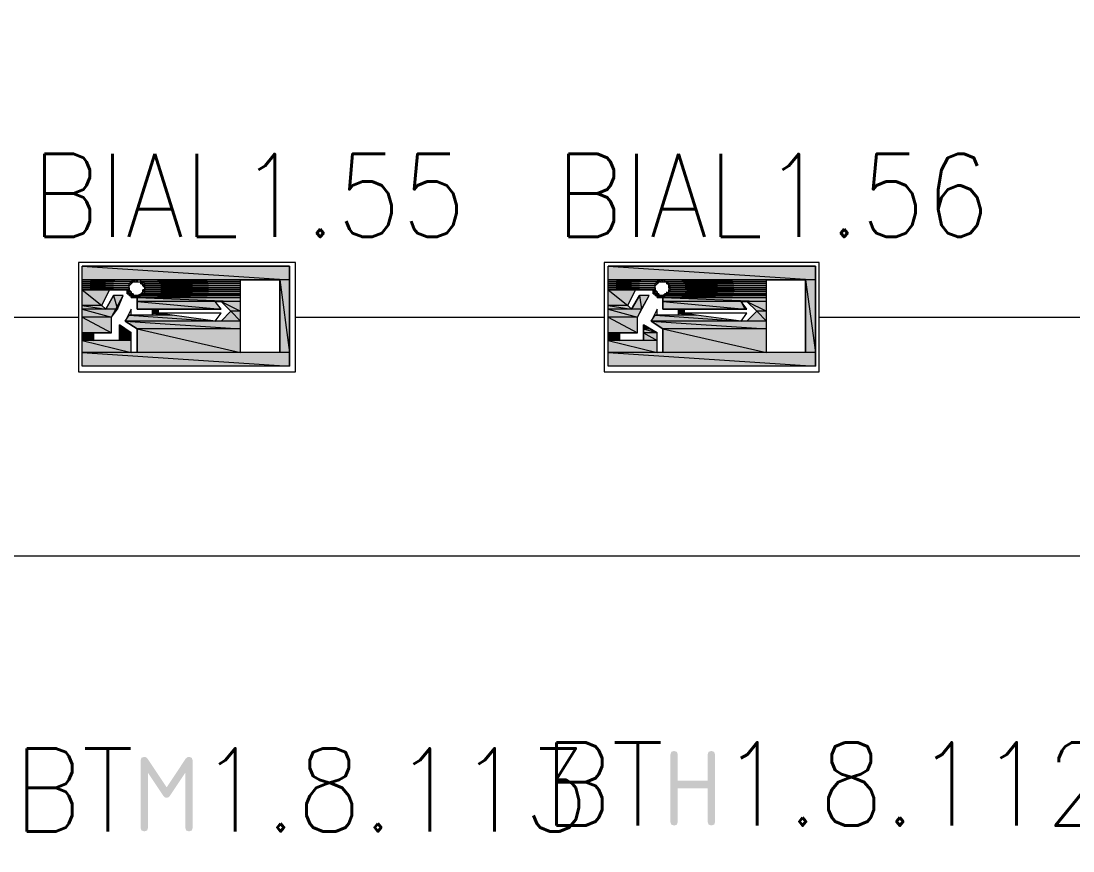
# Model space of a CAD drawing. Header units: millimetres. Extents: x 0 to 420, y 0 to 297.
# Drawn here: x 315.03 to 337.81, y 187.54 to 205.5 of the extents above; entities that cross this region are included whole.
import ezdxf

# ---------------------------------------------------------------- set-up
doc = ezdxf.new("R2010")
doc.units = ezdxf.units.MM
doc.styles.get("Standard").update_dxf_attribs({"font": 'STANDARD'})

msp = doc.modelspace()

# ---------------------------------------------------------------- hatches: boundary and pattern name
h = msp.add_hatch(color=82)
h.paths.add_polyline_path([(320.844334, 200.194333), (316.357, 200.194333), (320.844334, 199.897999)], flags=0)
h.paths.add_polyline_path([(316.357, 200.194333), (320.844334, 199.897999), (316.357, 199.897999)], flags=0)
h = msp.add_hatch(color=82)
h.paths.add_polyline_path([(332.232, 200.194333), (327.744667, 200.194333), (332.232, 199.897999)], flags=0)
h.paths.add_polyline_path([(327.744667, 200.194333), (332.232, 199.897999), (327.744667, 199.897999)], flags=0)
h = msp.add_hatch(color=82)
h.paths.add_polyline_path([(316.357, 199.897999), (319.786, 199.897999)], flags=0)
h.paths.add_polyline_path([(319.786, 199.897999), (316.357, 199.897999)], flags=0)
h = msp.add_hatch(color=82)
h.paths.add_polyline_path([(317.457667, 199.897999), (316.357, 199.897999), (317.415334, 199.855666)], flags=0)
h.paths.add_polyline_path([(316.357, 199.897999), (317.415334, 199.855666), (316.357, 199.855666)], flags=0)
h = msp.add_hatch(color=82)
h.paths.add_polyline_path([(317.415334, 199.855666), (316.357, 199.855666), (317.373, 199.813333)], flags=0)
h.paths.add_polyline_path([(316.357, 199.855666), (317.373, 199.813333), (316.357, 199.813333)], flags=0)
h = msp.add_hatch(color=82)
h.paths.add_polyline_path([(317.373, 199.813333), (316.357, 199.813333), (317.373, 199.770999)], flags=0)
h.paths.add_polyline_path([(316.357, 199.813333), (317.373, 199.770999), (316.357, 199.770999)], flags=0)
h = msp.add_hatch(color=82)
h.paths.add_polyline_path([(317.373, 199.770999), (316.357, 199.770999), (317.373, 199.728666)], flags=0)
h.paths.add_polyline_path([(316.357, 199.770999), (317.373, 199.728666), (316.357, 199.728666)], flags=0)
for color, points in [(82, [(317.415334, 199.855666), (317.457667, 199.855666), (317.415334, 199.813333)]), (82, [(317.457667, 199.897999), (317.5, 199.855666), (317.457667, 199.855666)]), (82, [(317.457667, 199.855666), (317.5, 199.855666)]), (82, [(317.5, 199.897999), (317.542334, 199.897999), (317.542334, 199.855666)]), (82, [(317.627, 199.813333), (317.669334, 199.813333)]), (82, [(328.803, 199.855666), (328.845334, 199.855666), (328.803, 199.813333)]), (82, [(328.845334, 199.897999), (328.887667, 199.855666), (328.845334, 199.855666)]), (82, [(328.845334, 199.855666), (328.887667, 199.855666)]), (82, [(328.887667, 199.897999), (328.93, 199.897999), (328.93, 199.855666)]), (82, [(329.014667, 199.813333), (329.057, 199.813333)]), (82, [(329.057, 199.813333), (329.057, 199.770999)]), (82, [(329.057, 199.770999), (329.057, 199.728666)]), (82, [(317.373, 199.728666), (317.373, 199.686333)]), (82, [(317.373, 199.686333), (317.415334, 199.643999), (317.373, 199.643999)]), (82, [(317.373, 199.643999), (317.415334, 199.643999)]), (82, [(317.415334, 199.643999), (317.415334, 199.601666)]), (82, [(317.457667, 199.601666), (317.457667, 199.559333)]), (82, [(317.669334, 199.643999), (317.669334, 199.601666), (317.627, 199.601666)]), (82, [(328.760667, 199.728666), (328.760667, 199.686333)]), (82, [(328.760667, 199.686333), (328.803, 199.643999), (328.760667, 199.643999)]), (82, [(328.760667, 199.643999), (328.803, 199.643999)]), (82, [(328.803, 199.643999), (328.803, 199.601666)]), (82, [(328.845334, 199.601666), (328.845334, 199.559333)]), (82, [(329.014667, 199.643999), (329.014667, 199.601666)]), (82, [(317.161334, 198.924333), (317.288334, 198.839666), (317.161334, 198.839666)]), (82, [(328.506667, 198.924333), (328.633667, 198.839666), (328.506667, 198.839666)]), (7, [(318.668686, 189.574509), (318.728975, 189.554252), (318.749163, 189.49348), (318.749163, 188.040477), (318.728975, 187.979981), (318.668686, 187.959999), (318.607914, 187.979981), (318.587657, 188.040477), (318.587657, 189.228346), (318.258582, 188.735559), (318.223442, 188.698628), (318.184168, 188.686501), (318.143653, 188.698628), (318.1081, 188.735559), (317.780678, 189.228346), (317.780678, 188.040477), (317.760421, 187.979981), (317.699649, 187.959999), (317.639154, 187.979981), (317.619172, 188.040477), (317.619172, 189.49348), (317.639154, 189.554252), (317.699649, 189.574509), (317.739337, 189.564311), (317.770756, 189.53427), (318.184168, 188.914153), (318.599784, 189.53868), (318.628447, 189.565483)]), (7, [(329.091505, 188.167477), (329.091505, 189.62048), (329.111487, 189.681252), (329.171983, 189.701509), (329.232754, 189.681252), (329.253011, 189.62048), (329.253011, 189.055484), (329.898484, 189.055484), (329.898484, 189.62048), (329.918742, 189.681252), (329.979513, 189.701509), (330.039802, 189.681252), (330.059991, 189.62048), (330.059991, 188.167477), (330.039802, 188.106981), (329.979513, 188.086999), (329.918742, 188.106981), (329.898484, 188.167477), (329.898484, 188.893978), (329.253011, 188.893978), (329.253011, 188.167477), (329.232754, 188.106981), (329.171983, 188.086999), (329.111487, 188.106981)])]:
    msp.add_hatch(color=color).paths.add_polyline_path(points, flags=0)
h = msp.add_hatch(color=82)
h.paths.add_polyline_path([(319.786, 199.897999), (317.627, 199.897999), (319.786, 199.855666)], flags=0)
h.paths.add_polyline_path([(317.627, 199.897999), (319.786, 199.855666), (317.627, 199.855666)], flags=0)
h = msp.add_hatch(color=82)
h.paths.add_polyline_path([(317.669334, 199.855666), (317.627, 199.855666), (317.669334, 199.813333)], flags=0)
h.paths.add_polyline_path([(317.627, 199.855666), (317.669334, 199.813333), (317.627, 199.813333)], flags=0)
h = msp.add_hatch(color=82)
h.paths.add_polyline_path([(317.669334, 199.855666), (319.786, 199.855666)], flags=0)
h.paths.add_polyline_path([(319.786, 199.855666), (317.669334, 199.855666)], flags=0)
h = msp.add_hatch(color=82)
h.paths.add_polyline_path([(319.786, 199.855666), (317.669334, 199.855666), (319.786, 199.813333)], flags=0)
h.paths.add_polyline_path([(317.669334, 199.855666), (319.786, 199.813333), (317.711667, 199.813333)], flags=0)
h = msp.add_hatch(color=82)
h.paths.add_polyline_path([(317.669334, 199.813333), (317.711667, 199.770999), (317.669334, 199.770999)], flags=0)
h.paths.add_polyline_path([(317.711667, 199.770999), (317.669334, 199.770999), (317.711667, 199.728666)], flags=0)
h = msp.add_hatch(color=82)
h.paths.add_polyline_path([(319.786, 199.813333), (317.711667, 199.813333), (319.786, 199.770999)], flags=0)
h.paths.add_polyline_path([(317.711667, 199.813333), (319.786, 199.770999), (317.711667, 199.770999)], flags=0)
h = msp.add_hatch(color=82)
h.paths.add_polyline_path([(319.786, 199.770999), (317.711667, 199.770999), (319.786, 199.728666)], flags=0)
h.paths.add_polyline_path([(317.711667, 199.770999), (319.786, 199.728666), (317.711667, 199.728666)], flags=0)
h = msp.add_hatch(color=82)
h.paths.add_polyline_path([(320.844334, 199.897999), (320.632667, 199.897999), (320.844334, 198.331666)], flags=0)
h.paths.add_polyline_path([(320.632667, 199.897999), (320.844334, 198.331666), (320.632667, 198.331666)], flags=0)
h = msp.add_hatch(color=82)
h.paths.add_polyline_path([(327.744667, 199.897999), (331.173667, 199.897999)], flags=0)
h.paths.add_polyline_path([(331.173667, 199.897999), (327.744667, 199.897999)], flags=0)
h = msp.add_hatch(color=82)
h.paths.add_polyline_path([(328.845334, 199.897999), (327.744667, 199.897999), (328.803, 199.855666)], flags=0)
h.paths.add_polyline_path([(327.744667, 199.897999), (328.803, 199.855666), (327.744667, 199.855666)], flags=0)
h = msp.add_hatch(color=82)
h.paths.add_polyline_path([(328.803, 199.855666), (327.744667, 199.855666), (328.760667, 199.813333)], flags=0)
h.paths.add_polyline_path([(327.744667, 199.855666), (328.760667, 199.813333), (327.744667, 199.813333)], flags=0)
h = msp.add_hatch(color=82)
h.paths.add_polyline_path([(328.760667, 199.813333), (327.744667, 199.813333), (328.760667, 199.770999)], flags=0)
h.paths.add_polyline_path([(327.744667, 199.813333), (328.760667, 199.770999), (327.744667, 199.770999)], flags=0)
h = msp.add_hatch(color=82)
h.paths.add_polyline_path([(328.760667, 199.770999), (327.744667, 199.770999), (328.760667, 199.728666)], flags=0)
h.paths.add_polyline_path([(327.744667, 199.770999), (328.760667, 199.728666), (327.744667, 199.728666)], flags=0)
h = msp.add_hatch(color=82)
h.paths.add_polyline_path([(331.173667, 199.897999), (328.972334, 199.897999), (331.173667, 199.855666)], flags=0)
h.paths.add_polyline_path([(328.972334, 199.897999), (331.173667, 199.855666), (328.972334, 199.855666)], flags=0)
h = msp.add_hatch(color=82)
h.paths.add_polyline_path([(329.014667, 199.855666), (331.173667, 199.855666)], flags=0)
h.paths.add_polyline_path([(331.173667, 199.855666), (329.014667, 199.855666)], flags=0)
h = msp.add_hatch(color=82)
h.paths.add_polyline_path([(331.173667, 199.855666), (329.014667, 199.855666), (331.173667, 199.813333)], flags=0)
h.paths.add_polyline_path([(329.014667, 199.855666), (331.173667, 199.813333), (329.057, 199.813333)], flags=0)
h = msp.add_hatch(color=82)
h.paths.add_polyline_path([(329.014667, 199.855666), (329.014667, 199.813333)], flags=0)
h.paths.add_polyline_path([(329.014667, 199.813333), (329.014667, 199.855666)], flags=0)
h = msp.add_hatch(color=82)
h.paths.add_polyline_path([(331.173667, 199.813333), (329.057, 199.813333), (331.173667, 199.770999)], flags=0)
h.paths.add_polyline_path([(329.057, 199.813333), (331.173667, 199.770999), (329.057, 199.770999)], flags=0)
h = msp.add_hatch(color=82)
h.paths.add_polyline_path([(331.173667, 199.770999), (329.057, 199.770999), (331.173667, 199.728666)], flags=0)
h.paths.add_polyline_path([(329.057, 199.770999), (331.173667, 199.728666), (329.099334, 199.728666)], flags=0)
h = msp.add_hatch(color=82)
h.paths.add_polyline_path([(332.232, 199.897999), (332.020334, 199.897999), (332.232, 198.331666)], flags=0)
h.paths.add_polyline_path([(332.020334, 199.897999), (332.232, 198.331666), (332.020334, 198.331666)], flags=0)
h = msp.add_hatch(color=82)
h.paths.add_polyline_path([(316.357, 199.728666), (317.373, 199.728666)], flags=0)
h.paths.add_polyline_path([(317.373, 199.728666), (316.357, 199.728666)], flags=0)
h = msp.add_hatch(color=82)
h.paths.add_polyline_path([(317.373, 199.728666), (316.357, 199.728666), (317.373, 199.686333)], flags=0)
h.paths.add_polyline_path([(316.357, 199.728666), (317.373, 199.686333), (316.357, 199.686333)], flags=0)
h = msp.add_hatch(color=82)
h.paths.add_polyline_path([(316.357, 199.686333), (317.373, 199.686333)], flags=0)
h.paths.add_polyline_path([(317.373, 199.686333), (316.357, 199.686333)], flags=0)
h = msp.add_hatch(color=82)
h.paths.add_polyline_path([(316.949667, 199.686333), (316.357, 199.686333), (316.780334, 199.347666)], flags=0)
h.paths.add_polyline_path([(316.357, 199.686333), (316.780334, 199.347666), (316.357, 199.347666)], flags=0)
h = msp.add_hatch(color=82)
h.paths.add_polyline_path([(317.246, 199.559333), (317.034334, 199.559333), (317.119, 199.262999)], flags=0)
h.paths.add_polyline_path([(317.034334, 199.559333), (317.119, 199.262999), (316.865, 199.262999)], flags=0)
h = msp.add_hatch(color=82)
h.paths.add_polyline_path([(317.373, 199.686333), (317.330667, 199.686333), (317.373, 199.643999)], flags=0)
h.paths.add_polyline_path([(317.330667, 199.686333), (317.373, 199.643999), (317.330667, 199.643999)], flags=0)
h = msp.add_hatch(color=82)
h.paths.add_polyline_path([(317.373, 199.643999), (317.330667, 199.643999), (317.373, 199.601666)], flags=0)
h.paths.add_polyline_path([(317.330667, 199.643999), (317.373, 199.601666), (317.330667, 199.601666)], flags=0)
h = msp.add_hatch(color=82)
h.paths.add_polyline_path([(317.415334, 199.601666), (317.330667, 199.601666)], flags=0)
h.paths.add_polyline_path([(317.330667, 199.601666), (317.415334, 199.601666), (317.373, 199.601666)], flags=0)
h = msp.add_hatch(color=82)
h.paths.add_polyline_path([(317.415334, 199.601666), (317.373, 199.601666), (317.457667, 199.559333)], flags=0)
h.paths.add_polyline_path([(317.373, 199.601666), (317.457667, 199.559333), (317.373, 199.559333)], flags=0)
h = msp.add_hatch(color=82)
h.paths.add_polyline_path([(317.373, 199.559333), (317.457667, 199.559333)], flags=0)
h.paths.add_polyline_path([(317.457667, 199.559333), (317.373, 199.559333)], flags=0)
h = msp.add_hatch(color=82)
h.paths.add_polyline_path([(317.584667, 199.559333), (317.415334, 199.559333), (317.584667, 199.516999)], flags=0)
h.paths.add_polyline_path([(317.415334, 199.559333), (317.584667, 199.516999), (317.415334, 199.516999)], flags=0)
h = msp.add_hatch(color=82)
h.paths.add_polyline_path([(317.5, 199.559333), (317.542334, 199.559333)], flags=0)
h.paths.add_polyline_path([(317.542334, 199.559333), (317.5, 199.559333)], flags=0)
h = msp.add_hatch(color=82)
h.paths.add_polyline_path([(317.627, 199.559333), (317.627, 199.601666)], flags=0)
h.paths.add_polyline_path([(317.627, 199.601666), (317.627, 199.559333), (317.542334, 199.559333)], flags=0)
h = msp.add_hatch(color=82)
h.paths.add_polyline_path([(319.786, 199.559333), (317.627, 199.559333), (319.786, 199.516999)], flags=0)
h.paths.add_polyline_path([(317.627, 199.559333), (319.786, 199.516999), (317.584667, 199.516999)], flags=0)
h = msp.add_hatch(color=82)
h.paths.add_polyline_path([(317.627, 199.601666), (317.669334, 199.601666)], flags=0)
h.paths.add_polyline_path([(317.669334, 199.601666), (317.627, 199.601666)], flags=0)
h = msp.add_hatch(color=82)
h.paths.add_polyline_path([(319.786, 199.601666), (317.669334, 199.601666), (319.786, 199.559333)], flags=0)
h.paths.add_polyline_path([(317.669334, 199.601666), (319.786, 199.559333), (317.627, 199.559333)], flags=0)
h = msp.add_hatch(color=82)
h.paths.add_polyline_path([(317.711667, 199.686333), (317.669334, 199.686333), (317.711667, 199.643999)], flags=0)
h.paths.add_polyline_path([(317.669334, 199.686333), (317.711667, 199.643999), (317.669334, 199.643999)], flags=0)
h = msp.add_hatch(color=82)
h.paths.add_polyline_path([(319.786, 199.601666), (317.711667, 199.601666)], flags=0)
h.paths.add_polyline_path([(317.711667, 199.601666), (319.786, 199.601666), (317.669334, 199.601666)], flags=0)
h = msp.add_hatch(color=82)
h.paths.add_polyline_path([(317.711667, 199.728666), (319.786, 199.728666)], flags=0)
h.paths.add_polyline_path([(319.786, 199.728666), (317.711667, 199.728666)], flags=0)
h = msp.add_hatch(color=82)
h.paths.add_polyline_path([(319.786, 199.728666), (317.711667, 199.728666), (319.786, 199.686333)], flags=0)
h.paths.add_polyline_path([(317.711667, 199.728666), (319.786, 199.686333), (317.711667, 199.686333)], flags=0)
h = msp.add_hatch(color=82)
h.paths.add_polyline_path([(317.711667, 199.686333), (319.786, 199.686333)], flags=0)
h.paths.add_polyline_path([(319.786, 199.686333), (317.711667, 199.686333)], flags=0)
h = msp.add_hatch(color=82)
h.paths.add_polyline_path([(319.786, 199.686333), (317.711667, 199.686333), (319.786, 199.643999)], flags=0)
h.paths.add_polyline_path([(317.711667, 199.686333), (319.786, 199.643999), (317.711667, 199.643999)], flags=0)
h = msp.add_hatch(color=82)
h.paths.add_polyline_path([(319.786, 199.643999), (317.711667, 199.643999), (319.786, 199.601666)], flags=0)
h.paths.add_polyline_path([(317.711667, 199.643999), (319.786, 199.601666), (317.711667, 199.601666)], flags=0)
h = msp.add_hatch(color=82)
h.paths.add_polyline_path([(327.744667, 199.728666), (328.760667, 199.728666)], flags=0)
h.paths.add_polyline_path([(328.760667, 199.728666), (327.744667, 199.728666)], flags=0)
h = msp.add_hatch(color=82)
h.paths.add_polyline_path([(328.760667, 199.728666), (327.744667, 199.728666), (328.760667, 199.686333)], flags=0)
h.paths.add_polyline_path([(327.744667, 199.728666), (328.760667, 199.686333), (327.744667, 199.686333)], flags=0)
h = msp.add_hatch(color=82)
h.paths.add_polyline_path([(327.744667, 199.686333), (328.760667, 199.686333)], flags=0)
h.paths.add_polyline_path([(328.760667, 199.686333), (327.744667, 199.686333)], flags=0)
h = msp.add_hatch(color=82)
h.paths.add_polyline_path([(328.337334, 199.686333), (327.744667, 199.686333), (328.168, 199.347666)], flags=0)
h.paths.add_polyline_path([(327.744667, 199.686333), (328.168, 199.347666), (327.744667, 199.347666)], flags=0)
h = msp.add_hatch(color=82)
h.paths.add_polyline_path([(328.633667, 199.559333), (328.422, 199.559333), (328.464334, 199.262999)], flags=0)
h.paths.add_polyline_path([(328.422, 199.559333), (328.464334, 199.262999), (328.252667, 199.262999)], flags=0)
h = msp.add_hatch(color=82)
h.paths.add_polyline_path([(328.760667, 199.686333), (328.718334, 199.686333), (328.760667, 199.643999)], flags=0)
h.paths.add_polyline_path([(328.718334, 199.686333), (328.760667, 199.643999), (328.718334, 199.643999)], flags=0)
h = msp.add_hatch(color=82)
h.paths.add_polyline_path([(328.760667, 199.643999), (328.718334, 199.643999), (328.760667, 199.601666)], flags=0)
h.paths.add_polyline_path([(328.718334, 199.643999), (328.760667, 199.601666), (328.718334, 199.601666)], flags=0)
h = msp.add_hatch(color=82)
h.paths.add_polyline_path([(328.803, 199.601666), (328.718334, 199.601666)], flags=0)
h.paths.add_polyline_path([(328.718334, 199.601666), (328.803, 199.601666), (328.760667, 199.601666)], flags=0)
h = msp.add_hatch(color=82)
h.paths.add_polyline_path([(328.803, 199.601666), (328.760667, 199.601666), (328.845334, 199.559333)], flags=0)
h.paths.add_polyline_path([(328.760667, 199.601666), (328.845334, 199.559333), (328.760667, 199.559333)], flags=0)
h = msp.add_hatch(color=82)
h.paths.add_polyline_path([(328.760667, 199.559333), (328.845334, 199.559333)], flags=0)
h.paths.add_polyline_path([(328.845334, 199.559333), (328.760667, 199.559333)], flags=0)
h = msp.add_hatch(color=82)
h.paths.add_polyline_path([(328.972334, 199.559333), (328.803, 199.559333), (328.972334, 199.516999)], flags=0)
h.paths.add_polyline_path([(328.803, 199.559333), (328.972334, 199.516999), (328.803, 199.516999)], flags=0)
h = msp.add_hatch(color=82)
h.paths.add_polyline_path([(328.887667, 199.559333), (328.93, 199.559333)], flags=0)
h.paths.add_polyline_path([(328.93, 199.559333), (328.887667, 199.559333)], flags=0)
h = msp.add_hatch(color=82)
h.paths.add_polyline_path([(329.014667, 199.601666), (328.972334, 199.601666), (328.972334, 199.559333)], flags=0)
h.paths.add_polyline_path([(328.972334, 199.601666), (328.972334, 199.559333), (328.93, 199.559333)], flags=0)
h = msp.add_hatch(color=82)
h.paths.add_polyline_path([(331.173667, 199.559333), (328.972334, 199.559333), (331.173667, 199.516999)], flags=0)
h.paths.add_polyline_path([(328.972334, 199.559333), (331.173667, 199.516999), (328.972334, 199.516999)], flags=0)
h = msp.add_hatch(color=82)
h.paths.add_polyline_path([(331.173667, 199.601666), (329.057, 199.601666)], flags=0)
h.paths.add_polyline_path([(329.057, 199.601666), (331.173667, 199.601666), (329.014667, 199.601666)], flags=0)
h = msp.add_hatch(color=82)
h.paths.add_polyline_path([(331.173667, 199.601666), (329.014667, 199.601666), (331.173667, 199.559333)], flags=0)
h.paths.add_polyline_path([(329.014667, 199.601666), (331.173667, 199.559333), (329.014667, 199.559333)], flags=0)
h = msp.add_hatch(color=82)
h.paths.add_polyline_path([(331.173667, 199.728666), (329.057, 199.728666), (331.173667, 199.686333)], flags=0)
h.paths.add_polyline_path([(329.057, 199.728666), (331.173667, 199.686333), (329.099334, 199.686333)], flags=0)
h = msp.add_hatch(color=82)
h.paths.add_polyline_path([(331.173667, 199.686333), (329.099334, 199.686333), (331.173667, 199.643999)], flags=0)
h.paths.add_polyline_path([(329.099334, 199.686333), (331.173667, 199.643999), (329.057, 199.643999)], flags=0)
h = msp.add_hatch(color=82)
h.paths.add_polyline_path([(329.057, 199.686333), (329.057, 199.643999)], flags=0)
h.paths.add_polyline_path([(329.057, 199.643999), (329.057, 199.686333)], flags=0)
h = msp.add_hatch(color=82)
h.paths.add_polyline_path([(331.173667, 199.643999), (329.057, 199.643999), (331.173667, 199.601666)], flags=0)
h.paths.add_polyline_path([(329.057, 199.643999), (331.173667, 199.601666), (329.057, 199.601666)], flags=0)
h = msp.add_hatch(color=82)
h.paths.add_polyline_path([(329.099334, 199.728666), (331.173667, 199.728666)], flags=0)
h.paths.add_polyline_path([(331.173667, 199.728666), (329.099334, 199.728666)], flags=0)
h = msp.add_hatch(color=82)
h.paths.add_polyline_path([(329.099334, 199.686333), (331.173667, 199.686333)], flags=0)
h.paths.add_polyline_path([(331.173667, 199.686333), (329.099334, 199.686333)], flags=0)
h = msp.add_hatch(color=82)
h.paths.add_polyline_path([(316.780334, 199.347666), (316.357, 199.347666), (316.865, 199.262999)], flags=0)
h.paths.add_polyline_path([(316.357, 199.347666), (316.865, 199.262999), (316.357, 199.262999)], flags=0)
h = msp.add_hatch(color=82)
h.paths.add_polyline_path([(317.457667, 199.516999), (319.786, 199.516999)], flags=0)
h.paths.add_polyline_path([(319.786, 199.516999), (317.457667, 199.516999)], flags=0)
h = msp.add_hatch(color=82)
h.paths.add_polyline_path([(319.786, 199.516999), (317.542334, 199.516999), (319.786, 199.432333)], flags=0)
h.paths.add_polyline_path([(317.542334, 199.516999), (319.786, 199.432333), (317.542334, 199.432333)], flags=0)
h = msp.add_hatch(color=82)
h.paths.add_polyline_path([(319.235667, 199.432333), (317.542334, 199.432333), (319.362667, 199.262999)], flags=0)
h.paths.add_polyline_path([(317.542334, 199.432333), (319.362667, 199.262999), (317.542334, 199.262999)], flags=0)
h = msp.add_hatch(color=82)
h.paths.add_polyline_path([(319.786, 199.432333), (319.362667, 199.432333), (319.786, 199.220666)], flags=0)
h.paths.add_polyline_path([(319.362667, 199.432333), (319.786, 199.220666), (319.574334, 199.220666)], flags=0)
h = msp.add_hatch(color=82)
h.paths.add_polyline_path([(328.168, 199.347666), (327.744667, 199.347666), (328.252667, 199.262999)], flags=0)
h.paths.add_polyline_path([(327.744667, 199.347666), (328.252667, 199.262999), (327.744667, 199.262999)], flags=0)
h = msp.add_hatch(color=82)
h.paths.add_polyline_path([(328.845334, 199.516999), (331.173667, 199.516999)], flags=0)
h.paths.add_polyline_path([(331.173667, 199.516999), (328.845334, 199.516999)], flags=0)
h = msp.add_hatch(color=82)
h.paths.add_polyline_path([(331.173667, 199.516999), (328.93, 199.516999), (331.173667, 199.432333)], flags=0)
h.paths.add_polyline_path([(328.93, 199.516999), (331.173667, 199.432333), (328.93, 199.432333)], flags=0)
h = msp.add_hatch(color=82)
h.paths.add_polyline_path([(330.623334, 199.432333), (328.93, 199.432333), (330.708, 199.262999)], flags=0)
h.paths.add_polyline_path([(328.93, 199.432333), (330.708, 199.262999), (328.93, 199.262999)], flags=0)
h = msp.add_hatch(color=82)
h.paths.add_polyline_path([(331.173667, 199.432333), (330.750334, 199.432333), (331.173667, 199.220666)], flags=0)
h.paths.add_polyline_path([(330.750334, 199.432333), (331.173667, 199.220666), (330.962, 199.220666)], flags=0)
h = msp.add_hatch(color=82)
h.paths.add_polyline_path([(317.119, 199.262999), (316.357, 199.262999), (316.992, 199.093666)], flags=0)
h.paths.add_polyline_path([(316.357, 199.262999), (316.992, 199.093666), (316.357, 199.093666)], flags=0)
h = msp.add_hatch(color=82)
h.paths.add_polyline_path([(316.992, 199.093666), (316.357, 199.093666), (316.992, 198.754999)], flags=0)
h.paths.add_polyline_path([(316.357, 199.093666), (316.992, 198.754999), (316.357, 198.754999)], flags=0)
h = msp.add_hatch(color=82)
h.paths.add_polyline_path([(318.304334, 199.135999), (317.373, 199.135999), (319.235667, 199.008999)], flags=0)
h.paths.add_polyline_path([(317.373, 199.135999), (319.235667, 199.008999), (317.288334, 199.008999)], flags=0)
h = msp.add_hatch(color=82)
h.paths.add_polyline_path([(318.008, 199.262999), (317.881, 199.262999), (318.008, 199.178333)], flags=0)
h.paths.add_polyline_path([(317.881, 199.262999), (318.008, 199.178333), (317.881, 199.178333)], flags=0)
h = msp.add_hatch(color=82)
h.paths.add_polyline_path([(318.008, 199.178333), (317.881, 199.178333), (318.304334, 199.135999)], flags=0)
h.paths.add_polyline_path([(317.881, 199.178333), (318.304334, 199.135999), (317.881, 199.135999)], flags=0)
h = msp.add_hatch(color=82)
h.paths.add_polyline_path([(319.786, 199.220666), (319.574334, 199.220666), (319.786, 199.008999)], flags=0)
h.paths.add_polyline_path([(319.574334, 199.220666), (319.786, 199.008999), (319.362667, 199.008999)], flags=0)
h = msp.add_hatch(color=82)
h.paths.add_polyline_path([(328.464334, 199.262999), (327.744667, 199.262999), (328.379667, 199.093666)], flags=0)
h.paths.add_polyline_path([(327.744667, 199.262999), (328.379667, 199.093666), (327.744667, 199.093666)], flags=0)
h = msp.add_hatch(color=82)
h.paths.add_polyline_path([(328.379667, 199.093666), (327.744667, 199.093666), (328.379667, 198.754999)], flags=0)
h.paths.add_polyline_path([(327.744667, 199.093666), (328.379667, 198.754999), (327.744667, 198.754999)], flags=0)
h = msp.add_hatch(color=82)
h.paths.add_polyline_path([(329.649667, 199.135999), (328.760667, 199.135999), (330.623334, 199.008999)], flags=0)
h.paths.add_polyline_path([(328.760667, 199.135999), (330.623334, 199.008999), (328.676, 199.008999)], flags=0)
h = msp.add_hatch(color=82)
h.paths.add_polyline_path([(329.395667, 199.262999), (329.268667, 199.262999), (329.395667, 199.178333)], flags=0)
h.paths.add_polyline_path([(329.268667, 199.262999), (329.395667, 199.178333), (329.268667, 199.178333)], flags=0)
h = msp.add_hatch(color=82)
h.paths.add_polyline_path([(329.395667, 199.178333), (329.268667, 199.178333), (329.649667, 199.135999)], flags=0)
h.paths.add_polyline_path([(329.268667, 199.178333), (329.649667, 199.135999), (329.268667, 199.135999)], flags=0)
h = msp.add_hatch(color=82)
h.paths.add_polyline_path([(331.173667, 199.220666), (330.962, 199.220666), (331.173667, 199.008999)], flags=0)
h.paths.add_polyline_path([(330.962, 199.220666), (331.173667, 199.008999), (330.750334, 199.008999)], flags=0)
h = msp.add_hatch(color=82)
h.paths.add_polyline_path([(319.786, 199.008999), (317.288334, 199.008999), (319.786, 198.839666)], flags=0)
h.paths.add_polyline_path([(317.288334, 199.008999), (319.786, 198.839666), (317.542334, 198.839666)], flags=0)
h = msp.add_hatch(color=82)
h.paths.add_polyline_path([(331.173667, 199.008999), (328.676, 199.008999), (331.173667, 198.839666)], flags=0)
h.paths.add_polyline_path([(328.676, 199.008999), (331.173667, 198.839666), (328.93, 198.839666)], flags=0)
h = msp.add_hatch(color=82)
h.paths.add_polyline_path([(316.611, 198.754999), (316.357, 198.754999), (316.611, 198.585666)], flags=0)
h.paths.add_polyline_path([(316.357, 198.754999), (316.611, 198.585666), (316.357, 198.585666)], flags=0)
h = msp.add_hatch(color=82)
h.paths.add_polyline_path([(317.288334, 198.839666), (317.161334, 198.839666), (317.415334, 198.754999)], flags=0)
h.paths.add_polyline_path([(317.161334, 198.839666), (317.415334, 198.754999), (317.161334, 198.754999)], flags=0)
h = msp.add_hatch(color=82)
h.paths.add_polyline_path([(317.415334, 198.754999), (317.161334, 198.754999), (317.415334, 198.585666)], flags=0)
h.paths.add_polyline_path([(317.161334, 198.754999), (317.415334, 198.585666), (317.161334, 198.585666)], flags=0)
h = msp.add_hatch(color=82)
h.paths.add_polyline_path([(319.786, 198.839666), (317.542334, 198.839666), (319.786, 198.331666)], flags=0)
h.paths.add_polyline_path([(317.542334, 198.839666), (319.786, 198.331666), (317.542334, 198.331666)], flags=0)
h = msp.add_hatch(color=82)
h.paths.add_polyline_path([(327.998667, 198.754999), (327.744667, 198.754999), (327.998667, 198.585666)], flags=0)
h.paths.add_polyline_path([(327.744667, 198.754999), (327.998667, 198.585666), (327.744667, 198.585666)], flags=0)
h = msp.add_hatch(color=82)
h.paths.add_polyline_path([(328.633667, 198.839666), (328.506667, 198.839666), (328.803, 198.754999)], flags=0)
h.paths.add_polyline_path([(328.506667, 198.839666), (328.803, 198.754999), (328.506667, 198.754999)], flags=0)
h = msp.add_hatch(color=82)
h.paths.add_polyline_path([(328.803, 198.754999), (328.506667, 198.754999), (328.803, 198.585666)], flags=0)
h.paths.add_polyline_path([(328.506667, 198.754999), (328.803, 198.585666), (328.506667, 198.585666)], flags=0)
h = msp.add_hatch(color=82)
h.paths.add_polyline_path([(331.173667, 198.839666), (328.93, 198.839666), (331.173667, 198.331666)], flags=0)
h.paths.add_polyline_path([(328.93, 198.839666), (331.173667, 198.331666), (328.93, 198.331666)], flags=0)
h = msp.add_hatch(color=82)
h.paths.add_polyline_path([(317.415334, 198.585666), (316.357, 198.585666), (317.415334, 198.331666)], flags=0)
h.paths.add_polyline_path([(316.357, 198.585666), (317.415334, 198.331666), (316.357, 198.331666)], flags=0)
h = msp.add_hatch(color=82)
h.paths.add_polyline_path([(328.803, 198.585666), (327.744667, 198.585666), (328.803, 198.331666)], flags=0)
h.paths.add_polyline_path([(327.744667, 198.585666), (328.803, 198.331666), (327.744667, 198.331666)], flags=0)
h = msp.add_hatch(color=82)
h.paths.add_polyline_path([(320.844334, 198.331666), (316.357, 198.331666), (320.844334, 198.035333)], flags=0)
h.paths.add_polyline_path([(316.357, 198.331666), (320.844334, 198.035333), (316.357, 198.035333)], flags=0)
h = msp.add_hatch(color=82)
h.paths.add_polyline_path([(332.232, 198.331666), (327.744667, 198.331666), (332.232, 198.035333)], flags=0)
h.paths.add_polyline_path([(327.744667, 198.331666), (332.232, 198.035333), (327.744667, 198.035333)], flags=0)

# ---------------------------------------------------------------- linework, layer by layer
at = {"color": 7, "lineweight": 0}
for points in [[(25.696335, 193.928999), (368.850334, 193.928999), (368.850334, 289.263666), (25.696335, 289.263666)], [(25.696335, 97.620666), (25.696335, 193.928999), (368.850334, 193.928999), (368.850334, 97.620666), (25.696335, 97.620666), (368.850334, 97.620666), (368.850334, 68.368333), (25.696335, 68.368333)]]:
    msp.add_lwpolyline(points, close=True, dxfattribs=at)
at = {"color": 92, "lineweight": 0}
for points in [[(320.971334, 200.278999), (316.272334, 200.278999), (316.272334, 197.908333), (320.971334, 197.908333)], [(332.316667, 200.278999), (327.66, 200.278999), (327.66, 197.908333), (332.316667, 197.908333)]]:
    msp.add_lwpolyline(points, close=True, dxfattribs=at)
at = {"color": 82, "lineweight": 0}
for points in [[(320.844334, 200.194333), (316.357, 200.194333), (320.844334, 199.897999)], [(316.357, 200.194333), (320.844334, 199.897999), (316.357, 199.897999)], [(316.357, 200.194333), (320.844334, 200.194333), (320.844334, 198.035333), (316.357, 198.035333)], [(332.232, 200.194333), (327.744667, 200.194333), (332.232, 199.897999)], [(327.744667, 200.194333), (332.232, 199.897999), (327.744667, 199.897999)], [(327.744667, 200.194333), (332.232, 200.194333), (332.232, 198.035333), (327.744667, 198.035333)], [(316.357, 199.897999), (319.786, 199.897999)], [(319.786, 199.897999), (316.357, 199.897999)], [(317.457667, 199.897999), (316.357, 199.897999), (317.415334, 199.855666)], [(316.357, 199.897999), (317.415334, 199.855666), (316.357, 199.855666)], [(317.415334, 199.855666), (316.357, 199.855666), (317.373, 199.813333)], [(316.357, 199.855666), (317.373, 199.813333), (316.357, 199.813333)], [(317.373, 199.813333), (316.357, 199.813333), (317.373, 199.770999)], [(316.357, 199.813333), (317.373, 199.770999), (316.357, 199.770999)], [(317.373, 199.770999), (316.357, 199.770999), (317.373, 199.728666)], [(316.357, 199.770999), (317.373, 199.728666), (316.357, 199.728666)], [(317.542334, 199.855666), (317.627, 199.855666), (317.669334, 199.813333), (317.669334, 199.770999), (317.711667, 199.728666), (317.711667, 199.686333), (317.669334, 199.643999), (317.669334, 199.601666), (317.627, 199.601666), (317.627, 199.559333), (317.542334, 199.559333), (317.5, 199.559333), (317.457667, 199.559333), (317.457667, 199.601666), (317.415334, 199.601666), (317.415334, 199.643999), (317.373, 199.643999), (317.373, 199.686333), (317.373, 199.728666), (317.373, 199.770999), (317.415334, 199.813333), (317.457667, 199.855666), (317.5, 199.855666)], [(317.415334, 199.855666), (317.457667, 199.855666), (317.415334, 199.813333)], [(317.457667, 199.897999), (317.5, 199.855666), (317.457667, 199.855666)], [(319.786, 199.897999), (317.457667, 199.897999)], [(317.457667, 199.855666), (317.5, 199.855666)], [(317.5, 199.897999), (317.542334, 199.897999), (317.542334, 199.855666)], [(317.542334, 199.897999), (317.5, 199.897999)], [(319.786, 199.897999), (317.584667, 199.897999)], [(319.786, 199.897999), (317.627, 199.897999), (319.786, 199.855666)], [(317.627, 199.897999), (319.786, 199.855666), (317.627, 199.855666)], [(317.669334, 199.855666), (317.627, 199.855666), (317.669334, 199.813333)], [(317.627, 199.855666), (317.669334, 199.813333), (317.627, 199.813333)], [(319.786, 199.855666), (317.627, 199.855666)], [(317.627, 199.813333), (317.669334, 199.813333)], [(317.669334, 199.855666), (319.786, 199.855666)], [(319.786, 199.855666), (317.669334, 199.855666)], [(319.786, 199.855666), (317.669334, 199.855666), (319.786, 199.813333)], [(317.669334, 199.855666), (319.786, 199.813333), (317.711667, 199.813333)], [(317.669334, 199.813333), (317.711667, 199.770999), (317.669334, 199.770999)], [(317.711667, 199.770999), (317.669334, 199.813333)], [(317.711667, 199.770999), (317.669334, 199.770999), (317.711667, 199.728666)], [(319.786, 199.813333), (317.711667, 199.813333), (319.786, 199.770999)], [(317.711667, 199.813333), (319.786, 199.770999), (317.711667, 199.770999)], [(319.786, 199.770999), (317.711667, 199.770999), (319.786, 199.728666)], [(317.711667, 199.770999), (319.786, 199.728666), (317.711667, 199.728666)], [(319.786, 199.897999), (320.632667, 199.897999), (320.632667, 198.331666), (319.786, 198.331666)], [(320.844334, 199.897999), (320.632667, 199.897999), (320.844334, 198.331666)], [(320.632667, 199.897999), (320.844334, 198.331666), (320.632667, 198.331666)], [(327.744667, 199.897999), (331.173667, 199.897999)], [(331.173667, 199.897999), (327.744667, 199.897999)], [(328.845334, 199.897999), (327.744667, 199.897999), (328.803, 199.855666)], [(327.744667, 199.897999), (328.803, 199.855666), (327.744667, 199.855666)], [(328.803, 199.855666), (327.744667, 199.855666), (328.760667, 199.813333)], [(327.744667, 199.855666), (328.760667, 199.813333), (327.744667, 199.813333)], [(328.760667, 199.813333), (327.744667, 199.813333), (328.760667, 199.770999)], [(327.744667, 199.813333), (328.760667, 199.770999), (327.744667, 199.770999)], [(328.760667, 199.770999), (327.744667, 199.770999), (328.760667, 199.728666)], [(327.744667, 199.770999), (328.760667, 199.728666), (327.744667, 199.728666)], [(328.93, 199.855666), (328.972334, 199.855666), (329.014667, 199.855666), (329.014667, 199.813333), (329.057, 199.813333), (329.057, 199.770999), (329.057, 199.728666), (329.057, 199.686333), (329.057, 199.643999), (329.014667, 199.601666), (328.972334, 199.559333), (328.93, 199.559333), (328.887667, 199.559333), (328.845334, 199.559333), (328.845334, 199.601666), (328.803, 199.601666), (328.803, 199.643999), (328.760667, 199.643999), (328.760667, 199.686333), (328.760667, 199.728666), (328.760667, 199.770999), (328.803, 199.813333), (328.845334, 199.855666), (328.887667, 199.855666)], [(328.803, 199.855666), (328.845334, 199.855666), (328.803, 199.813333)], [(328.845334, 199.897999), (328.887667, 199.855666), (328.845334, 199.855666)], [(331.173667, 199.897999), (328.845334, 199.897999)], [(328.845334, 199.855666), (328.887667, 199.855666)], [(328.887667, 199.897999), (328.93, 199.897999), (328.93, 199.855666)], [(328.93, 199.897999), (328.887667, 199.897999)], [(331.173667, 199.897999), (328.972334, 199.897999), (331.173667, 199.855666)], [(328.972334, 199.897999), (331.173667, 199.855666), (328.972334, 199.855666)], [(331.173667, 199.897999), (328.972334, 199.897999)], [(331.173667, 199.855666), (328.972334, 199.855666)], [(329.014667, 199.855666), (331.173667, 199.855666)], [(331.173667, 199.855666), (329.014667, 199.855666)], [(331.173667, 199.855666), (329.014667, 199.855666), (331.173667, 199.813333)], [(329.014667, 199.855666), (331.173667, 199.813333), (329.057, 199.813333)], [(329.014667, 199.855666), (329.014667, 199.813333)], [(329.014667, 199.813333), (329.014667, 199.855666)], [(329.014667, 199.813333), (329.057, 199.813333)], [(329.057, 199.813333), (329.057, 199.770999)], [(331.173667, 199.813333), (329.057, 199.813333), (331.173667, 199.770999)], [(329.057, 199.813333), (331.173667, 199.770999), (329.057, 199.770999)], [(329.057, 199.770999), (329.057, 199.813333)], [(329.057, 199.770999), (329.057, 199.728666)], [(331.173667, 199.770999), (329.057, 199.770999), (331.173667, 199.728666)], [(329.057, 199.770999), (331.173667, 199.728666), (329.099334, 199.728666)], [(331.173667, 199.897999), (332.020334, 199.897999), (332.020334, 198.331666), (331.173667, 198.331666)], [(332.232, 199.897999), (332.020334, 199.897999), (332.232, 198.331666)], [(332.020334, 199.897999), (332.232, 198.331666), (332.020334, 198.331666)], [(316.357, 199.728666), (317.373, 199.728666)], [(317.373, 199.728666), (316.357, 199.728666)], [(317.373, 199.728666), (316.357, 199.728666), (317.373, 199.686333)], [(316.357, 199.728666), (317.373, 199.686333), (316.357, 199.686333)], [(316.357, 199.686333), (317.373, 199.686333)], [(317.373, 199.686333), (316.357, 199.686333)], [(316.949667, 199.686333), (316.357, 199.686333), (316.780334, 199.347666)], [(316.357, 199.686333), (316.780334, 199.347666), (316.357, 199.347666)], [(316.611, 198.754999), (316.992, 198.754999), (316.992, 199.093666), (317.246, 199.559333), (317.034334, 199.559333), (316.865, 199.262999), (316.780334, 199.347666), (316.949667, 199.686333), (317.330667, 199.686333), (317.330667, 199.643999), (317.330667, 199.601666), (317.373, 199.601666), (317.373, 199.559333), (317.415334, 199.559333), (317.415334, 199.516999), (317.457667, 199.516999), (317.5, 199.516999), (317.542334, 199.516999), (317.542334, 199.262999), (317.881, 199.262999), (317.881, 199.135999), (317.415334, 199.135999), (317.415334, 199.262999), (317.288334, 199.008999), (317.542334, 198.839666), (317.542334, 198.331666), (317.415334, 198.331666), (317.415334, 198.754999), (317.161334, 198.924333), (317.161334, 198.585666), (316.611, 198.585666)], [(317.034334, 199.559333), (317.119, 199.262999), (316.865, 199.262999)], [(317.246, 199.559333), (317.034334, 199.559333), (317.119, 199.262999)], [(317.373, 199.686333), (317.330667, 199.686333), (317.373, 199.643999)], [(317.330667, 199.686333), (317.373, 199.643999), (317.330667, 199.643999)], [(317.373, 199.643999), (317.330667, 199.643999), (317.373, 199.601666)], [(317.330667, 199.643999), (317.373, 199.601666), (317.330667, 199.601666)], [(317.415334, 199.601666), (317.330667, 199.601666)], [(317.330667, 199.601666), (317.415334, 199.601666), (317.373, 199.601666)], [(317.373, 199.728666), (317.373, 199.686333)], [(317.373, 199.686333), (317.415334, 199.643999), (317.373, 199.643999)], [(317.415334, 199.643999), (317.373, 199.686333)], [(317.373, 199.643999), (317.415334, 199.643999)], [(317.415334, 199.601666), (317.373, 199.601666), (317.457667, 199.559333)], [(317.373, 199.601666), (317.457667, 199.559333), (317.373, 199.559333)], [(317.373, 199.559333), (317.457667, 199.559333)], [(317.457667, 199.559333), (317.373, 199.559333)], [(317.415334, 199.643999), (317.415334, 199.601666)], [(317.584667, 199.559333), (317.415334, 199.559333), (317.584667, 199.516999)], [(317.415334, 199.559333), (317.584667, 199.516999), (317.415334, 199.516999)], [(317.457667, 199.601666), (317.457667, 199.559333)], [(317.457667, 199.559333), (317.457667, 199.601666)], [(317.5, 199.559333), (317.542334, 199.559333)], [(317.542334, 199.559333), (317.5, 199.559333)], [(317.627, 199.601666), (317.627, 199.559333), (317.542334, 199.559333)], [(317.627, 199.559333), (319.786, 199.516999), (317.584667, 199.516999)], [(317.669334, 199.643999), (317.669334, 199.601666), (317.627, 199.601666)], [(317.627, 199.601666), (317.669334, 199.601666)], [(317.669334, 199.601666), (317.627, 199.601666)], [(317.669334, 199.601666), (319.786, 199.559333), (317.627, 199.559333)], [(317.627, 199.559333), (317.627, 199.601666)], [(319.786, 199.559333), (317.627, 199.559333), (319.786, 199.516999)], [(317.711667, 199.686333), (317.669334, 199.686333), (317.711667, 199.643999)], [(317.669334, 199.686333), (317.711667, 199.643999), (317.669334, 199.643999)], [(317.669334, 199.601666), (317.669334, 199.643999)], [(317.711667, 199.601666), (319.786, 199.601666), (317.669334, 199.601666)], [(319.786, 199.601666), (317.669334, 199.601666), (319.786, 199.559333)], [(317.711667, 199.728666), (319.786, 199.728666)], [(319.786, 199.728666), (317.711667, 199.728666)], [(319.786, 199.728666), (317.711667, 199.728666), (319.786, 199.686333)], [(317.711667, 199.728666), (319.786, 199.686333), (317.711667, 199.686333)], [(319.786, 199.728666), (317.711667, 199.728666)], [(317.711667, 199.686333), (319.786, 199.686333)], [(319.786, 199.686333), (317.711667, 199.686333)], [(319.786, 199.686333), (317.711667, 199.686333), (319.786, 199.643999)], [(317.711667, 199.686333), (319.786, 199.643999), (317.711667, 199.643999)], [(319.786, 199.643999), (317.711667, 199.643999), (319.786, 199.601666)], [(317.711667, 199.643999), (319.786, 199.601666), (317.711667, 199.601666)], [(319.786, 199.601666), (317.711667, 199.601666)], [(327.744667, 199.728666), (328.760667, 199.728666)], [(328.760667, 199.728666), (327.744667, 199.728666)], [(328.760667, 199.728666), (327.744667, 199.728666), (328.760667, 199.686333)], [(327.744667, 199.728666), (328.760667, 199.686333), (327.744667, 199.686333)], [(327.744667, 199.686333), (328.760667, 199.686333)], [(328.760667, 199.686333), (327.744667, 199.686333)], [(328.337334, 199.686333), (327.744667, 199.686333), (328.168, 199.347666)], [(327.744667, 199.686333), (328.168, 199.347666), (327.744667, 199.347666)], [(327.998667, 198.754999), (328.379667, 198.754999), (328.379667, 199.093666), (328.633667, 199.559333), (328.422, 199.559333), (328.252667, 199.262999), (328.168, 199.347666), (328.337334, 199.686333), (328.718334, 199.686333), (328.718334, 199.643999), (328.718334, 199.601666), (328.760667, 199.601666), (328.760667, 199.559333), (328.803, 199.559333), (328.803, 199.516999), (328.845334, 199.516999), (328.887667, 199.516999), (328.93, 199.516999), (328.93, 199.262999), (329.268667, 199.262999), (329.268667, 199.135999), (328.803, 199.135999), (328.803, 199.262999), (328.676, 199.008999), (328.93, 198.839666), (328.93, 198.331666), (328.803, 198.331666), (328.803, 198.754999), (328.506667, 198.924333), (328.506667, 198.585666), (327.998667, 198.585666)], [(328.422, 199.559333), (328.464334, 199.262999), (328.252667, 199.262999)], [(328.633667, 199.559333), (328.422, 199.559333), (328.464334, 199.262999)], [(328.760667, 199.686333), (328.718334, 199.686333), (328.760667, 199.643999)], [(328.718334, 199.686333), (328.760667, 199.643999), (328.718334, 199.643999)], [(328.760667, 199.643999), (328.718334, 199.643999), (328.760667, 199.601666)], [(328.718334, 199.643999), (328.760667, 199.601666), (328.718334, 199.601666)], [(328.803, 199.601666), (328.718334, 199.601666)], [(328.718334, 199.601666), (328.803, 199.601666), (328.760667, 199.601666)], [(328.760667, 199.728666), (328.760667, 199.686333)], [(328.760667, 199.686333), (328.803, 199.643999), (328.760667, 199.643999)], [(328.803, 199.643999), (328.760667, 199.686333)], [(328.760667, 199.643999), (328.803, 199.643999)], [(328.803, 199.601666), (328.760667, 199.601666), (328.845334, 199.559333)], [(328.760667, 199.601666), (328.845334, 199.559333), (328.760667, 199.559333)], [(328.760667, 199.559333), (328.845334, 199.559333)], [(328.845334, 199.559333), (328.760667, 199.559333)], [(328.803, 199.643999), (328.803, 199.601666)], [(328.972334, 199.559333), (328.803, 199.559333), (328.972334, 199.516999)], [(328.803, 199.559333), (328.972334, 199.516999), (328.803, 199.516999)], [(328.845334, 199.601666), (328.845334, 199.559333)], [(328.845334, 199.559333), (328.845334, 199.601666)], [(328.887667, 199.559333), (328.93, 199.559333)], [(328.93, 199.559333), (328.887667, 199.559333)], [(328.972334, 199.601666), (328.972334, 199.559333), (328.93, 199.559333)], [(329.014667, 199.601666), (328.972334, 199.601666), (328.972334, 199.559333)], [(331.173667, 199.559333), (328.972334, 199.559333), (331.173667, 199.516999)], [(328.972334, 199.559333), (331.173667, 199.516999), (328.972334, 199.516999)], [(329.014667, 199.643999), (329.014667, 199.601666)], [(329.014667, 199.601666), (329.014667, 199.643999)], [(329.057, 199.601666), (331.173667, 199.601666), (329.014667, 199.601666)], [(331.173667, 199.601666), (329.014667, 199.601666), (331.173667, 199.559333)], [(329.014667, 199.601666), (331.173667, 199.559333), (329.014667, 199.559333)], [(331.173667, 199.728666), (329.057, 199.728666), (331.173667, 199.686333)], [(329.057, 199.728666), (331.173667, 199.686333), (329.099334, 199.686333)], [(329.099334, 199.686333), (331.173667, 199.643999), (329.057, 199.643999)], [(329.057, 199.686333), (329.057, 199.643999)], [(329.057, 199.643999), (329.057, 199.686333)], [(331.173667, 199.643999), (329.057, 199.643999), (331.173667, 199.601666)], [(329.057, 199.643999), (331.173667, 199.601666), (329.057, 199.601666)], [(331.173667, 199.601666), (329.057, 199.601666)], [(329.099334, 199.728666), (331.173667, 199.728666)], [(331.173667, 199.728666), (329.099334, 199.728666)], [(331.173667, 199.728666), (329.099334, 199.728666)], [(329.099334, 199.686333), (331.173667, 199.686333)], [(331.173667, 199.686333), (329.099334, 199.686333)], [(331.173667, 199.686333), (329.099334, 199.686333), (331.173667, 199.643999)], [(316.780334, 199.347666), (316.357, 199.347666), (316.865, 199.262999)], [(316.357, 199.347666), (316.865, 199.262999), (316.357, 199.262999)], [(319.786, 199.516999), (317.415334, 199.516999)], [(317.457667, 199.516999), (319.786, 199.516999)], [(319.786, 199.516999), (317.457667, 199.516999)], [(319.786, 199.516999), (317.542334, 199.516999), (319.786, 199.432333)], [(317.542334, 199.516999), (319.786, 199.432333), (317.542334, 199.432333)], [(319.235667, 199.432333), (317.542334, 199.432333), (319.362667, 199.262999)], [(317.542334, 199.432333), (319.362667, 199.262999), (317.542334, 199.262999)], [(319.362667, 199.262999), (319.235667, 199.432333), (319.362667, 199.432333), (319.574334, 199.220666), (319.362667, 199.008999), (319.235667, 199.008999), (319.362667, 199.178333), (318.008, 199.178333), (318.008, 199.262999)], [(319.786, 199.432333), (319.362667, 199.432333), (319.786, 199.220666)], [(319.362667, 199.432333), (319.786, 199.220666), (319.574334, 199.220666)], [(328.168, 199.347666), (327.744667, 199.347666), (328.252667, 199.262999)], [(327.744667, 199.347666), (328.252667, 199.262999), (327.744667, 199.262999)], [(331.173667, 199.516999), (328.803, 199.516999)], [(328.845334, 199.516999), (331.173667, 199.516999)], [(331.173667, 199.516999), (328.845334, 199.516999)], [(331.173667, 199.516999), (328.93, 199.516999), (331.173667, 199.432333)], [(328.93, 199.516999), (331.173667, 199.432333), (328.93, 199.432333)], [(330.623334, 199.432333), (328.93, 199.432333), (330.708, 199.262999)], [(328.93, 199.432333), (330.708, 199.262999), (328.93, 199.262999)], [(330.750334, 199.262999), (330.623334, 199.432333), (330.750334, 199.432333), (330.962, 199.220666), (330.750334, 199.008999), (330.623334, 199.008999), (330.750334, 199.178333), (329.395667, 199.178333), (329.395667, 199.262999)], [(331.173667, 199.432333), (330.750334, 199.432333), (331.173667, 199.220666)], [(330.750334, 199.432333), (331.173667, 199.220666), (330.962, 199.220666)], [(317.119, 199.262999), (316.357, 199.262999), (316.992, 199.093666)], [(316.357, 199.262999), (316.992, 199.093666), (316.357, 199.093666)], [(316.992, 199.093666), (316.357, 199.093666), (316.992, 198.754999)], [(316.357, 199.093666), (316.992, 198.754999), (316.357, 198.754999)], [(317.373, 199.135999), (319.235667, 199.008999), (317.288334, 199.008999)], [(318.304334, 199.135999), (317.373, 199.135999), (319.235667, 199.008999)], [(318.008, 199.262999), (317.881, 199.262999), (318.008, 199.178333)], [(317.881, 199.262999), (318.008, 199.178333), (317.881, 199.178333)], [(318.008, 199.178333), (317.881, 199.178333), (318.304334, 199.135999)], [(317.881, 199.178333), (318.304334, 199.135999), (317.881, 199.135999)], [(319.574334, 199.220666), (319.786, 199.008999), (319.362667, 199.008999)], [(319.786, 199.220666), (319.574334, 199.220666), (319.786, 199.008999)], [(328.464334, 199.262999), (327.744667, 199.262999), (328.379667, 199.093666)], [(327.744667, 199.262999), (328.379667, 199.093666), (327.744667, 199.093666)], [(328.379667, 199.093666), (327.744667, 199.093666), (328.379667, 198.754999)], [(327.744667, 199.093666), (328.379667, 198.754999), (327.744667, 198.754999)], [(328.760667, 199.135999), (330.623334, 199.008999), (328.676, 199.008999)], [(329.649667, 199.135999), (328.760667, 199.135999), (330.623334, 199.008999)], [(329.395667, 199.262999), (329.268667, 199.262999), (329.395667, 199.178333)], [(329.268667, 199.262999), (329.395667, 199.178333), (329.268667, 199.178333)], [(329.395667, 199.178333), (329.268667, 199.178333), (329.649667, 199.135999)], [(329.268667, 199.178333), (329.649667, 199.135999), (329.268667, 199.135999)], [(330.962, 199.220666), (331.173667, 199.008999), (330.750334, 199.008999)], [(331.173667, 199.220666), (330.962, 199.220666), (331.173667, 199.008999)], [(317.161334, 198.924333), (317.288334, 198.839666), (317.161334, 198.839666)], [(319.786, 199.008999), (317.288334, 199.008999), (319.786, 198.839666)], [(317.288334, 199.008999), (319.786, 198.839666), (317.542334, 198.839666)], [(328.506667, 198.924333), (328.633667, 198.839666), (328.506667, 198.839666)], [(331.173667, 199.008999), (328.676, 199.008999), (331.173667, 198.839666)], [(328.676, 199.008999), (331.173667, 198.839666), (328.93, 198.839666)], [(316.611, 198.754999), (316.357, 198.754999), (316.611, 198.585666)], [(316.357, 198.754999), (316.611, 198.585666), (316.357, 198.585666)], [(317.288334, 198.839666), (317.161334, 198.839666), (317.415334, 198.754999)], [(317.161334, 198.839666), (317.415334, 198.754999), (317.161334, 198.754999)], [(317.415334, 198.754999), (317.161334, 198.754999), (317.415334, 198.585666)], [(317.161334, 198.754999), (317.415334, 198.585666), (317.161334, 198.585666)], [(319.786, 198.839666), (317.542334, 198.839666), (319.786, 198.331666)], [(317.542334, 198.839666), (319.786, 198.331666), (317.542334, 198.331666)], [(327.998667, 198.754999), (327.744667, 198.754999), (327.998667, 198.585666)], [(327.744667, 198.754999), (327.998667, 198.585666), (327.744667, 198.585666)], [(328.633667, 198.839666), (328.506667, 198.839666), (328.803, 198.754999)], [(328.506667, 198.839666), (328.803, 198.754999), (328.506667, 198.754999)], [(328.803, 198.754999), (328.506667, 198.754999), (328.803, 198.585666)], [(328.506667, 198.754999), (328.803, 198.585666), (328.506667, 198.585666)], [(331.173667, 198.839666), (328.93, 198.839666), (331.173667, 198.331666)], [(328.93, 198.839666), (331.173667, 198.331666), (328.93, 198.331666)], [(317.415334, 198.585666), (316.357, 198.585666), (317.415334, 198.331666)], [(316.357, 198.585666), (317.415334, 198.331666), (316.357, 198.331666)], [(328.803, 198.585666), (327.744667, 198.585666), (328.803, 198.331666)], [(327.744667, 198.585666), (328.803, 198.331666), (327.744667, 198.331666)], [(320.844334, 198.331666), (316.357, 198.331666), (320.844334, 198.035333)], [(316.357, 198.331666), (320.844334, 198.035333), (316.357, 198.035333)], [(332.232, 198.331666), (327.744667, 198.331666), (332.232, 198.035333)], [(327.744667, 198.331666), (332.232, 198.035333), (327.744667, 198.035333)]]:
    msp.add_lwpolyline(points, close=True, dxfattribs=at)
at = {"color": 5, "lineweight": 0}
for points in [[(309.583667, 199.093666), (316.272334, 199.093666)], [(320.971334, 199.093666), (327.66, 199.093666)], [(332.316667, 199.093666), (339.005334, 199.093666)]]:
    msp.add_lwpolyline(points, dxfattribs=at)

# ---------------------------------------------------------------- texts
at = {"color": 92, "char_height": 1.79922, "width": 9.19601333, "attachment_point": 1}
for s, insert in [('BIAL1.55', (315.256347, 202.628555)), ('BIAL1.56', (326.601667, 202.628555))]:
    msp.add_mtext(s, dxfattribs=dict(at, insert=insert))
at = {"color": 7, "char_height": 1.798339, "attachment_point": 1}
for s, insert, width in [('BT', (314.87532, 189.758339), 2.59760078), ('1.8.113', (318.896986, 189.758339), 6.39409422), ('BT', (326.34766, 189.885342), 2.59760078), ('1.8.112', (330.2, 189.885342), 6.39409422)]:
    msp.add_mtext(s, dxfattribs=dict(at, insert=insert, width=width))

doc.saveas('drawing.dxf')
